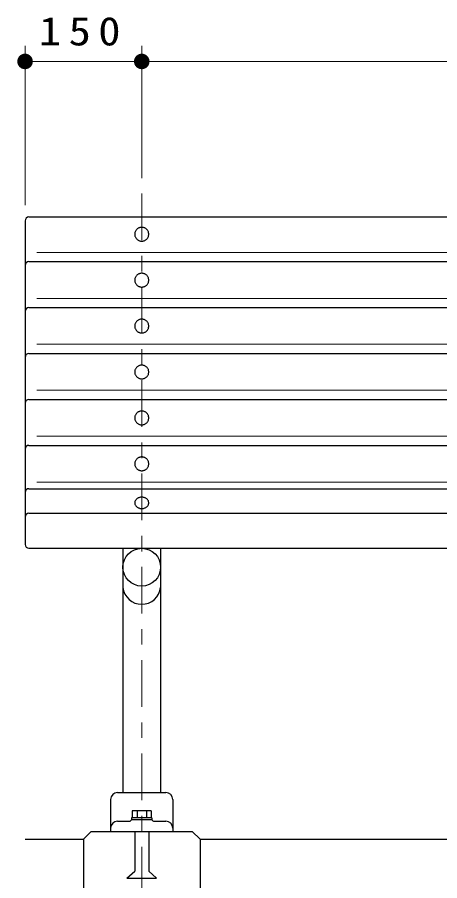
# Model space of a CAD drawing. Units: millimetres on the paper, scale 1:20. Extents: x -365 to 0, y -34 to 257.
# Drawn here: x -295.8 to -268.7, y 102.1 to 157.6 of the extents above; entities that cross this region are included whole.
import ezdxf

# ---------------------------------------------------------------- set-up
doc = ezdxf.new("R2010")
doc.units = ezdxf.units.MM
doc.linetypes.add('USER2', pattern=[6, 3, -1, 1, -1])
doc.layers.add('LY_1', color=7, linetype='Continuous', lineweight=25)
doc.styles.add('ＭＳ ゴシック', font='')
doc.styles.get('ＭＳ ゴシック').set_extended_font_data('MS Gothic')

# ---------------------------------------------------------------- blocks, each defined once
blk = doc.blocks.new('filled_dot')
at = {"color": 0, "linetype": 'Continuous', "lineweight": -2, "const_width": 1.25}
blk.add_lwpolyline([(-0.625, 0, 1), (0.625, 0, 1)], format="xyb", close=True, dxfattribs=at)

msp = doc.modelspace()

# ---------------------------------------------------------------- linework, layer by layer
at = {"layer": 'LY_1', "lineweight": 13}
for p, q in [((-295.336, 145.549), (-295.336, 155.799)), ((-287.836, 147.299), (-287.836, 155.799)), ((-295.336, 154.799), (-287.836, 154.799)), ((-287.836, 154.799), (-242.836, 154.799)), ((-294.586, 142.518), (-236.086, 142.518)), ((-294.586, 139.565), (-236.086, 139.565)), ((-294.586, 136.612), (-236.086, 136.612)), ((-294.586, 133.66), (-236.086, 133.66)), ((-294.586, 130.707), (-236.086, 130.707)), ((-294.586, 127.754), (-236.086, 127.754))]:
    msp.add_line(p, q, dxfattribs=at)
at = {"layer": 'LY_1', "linetype": 'USER2', "lineweight": 13}
msp.add_line((-287.836, 146.299), (-287.836, 83.485), dxfattribs=at)
at = {"layer": 'LY_1'}
for p, q in [((-295.336, 144.549), (-295.336, 123.745)), ((-295.086, 144.799), (-235.586, 144.799)), ((-295.086, 141.927), (-235.586, 141.927)), ((-295.086, 138.974), (-235.586, 138.974)), ((-295.086, 136.021), (-235.586, 136.021)), ((-295.086, 133.068), (-235.586, 133.068)), ((-295.086, 130.115), (-235.586, 130.115)), ((-295.086, 127.328), (-235.586, 127.328)), ((-295.086, 125.745), (-235.586, 125.745)), ((-295.086, 123.495), (-235.586, 123.495)), ((-289.051, 123.495), (-289.051, 107.795)), ((-286.621, 123.495), (-286.621, 107.795)), ((-289.386, 107.795), (-286.286, 107.795)), ((-289.836, 107.345), (-289.836, 105.295)), ((-285.836, 107.345), (-285.836, 105.295)), ((-288.442, 106.61), (-288.442, 106.16)), ((-287.23, 106.61), (-288.442, 106.61)), ((-288.139, 106.61), (-288.139, 106.16)), ((-287.533, 106.61), (-287.533, 106.16)), ((-287.23, 106.61), (-287.23, 106.16)), ((-288.486, 106.16), (-288.486, 106.045)), ((-287.186, 106.16), (-288.486, 106.16)), ((-287.186, 106.045), (-288.486, 106.045)), ((-287.186, 106.16), (-287.186, 106.045)), ((-289.386, 105.945), (-288.628, 105.945)), ((-288.516, 106.015), (-288.557, 105.974)), ((-287.115, 105.974), (-287.157, 106.015)), ((-287.045, 105.945), (-286.286, 105.945)), ((-291.086, 105.294), (-291.586, 104.794)), ((-291.086, 105.295), (-284.586, 105.295)), ((-288.286, 105.295), (-288.286, 102.745)), ((-287.386, 105.295), (-287.386, 102.745)), ((-284.586, 105.294), (-284.086, 104.794)), ((-295.336, 104.795), (-291.586, 104.795)), ((-291.586, 104.795), (-291.586, 94.795)), ((-284.086, 104.795), (-232.836, 104.795)), ((-284.086, 104.795), (-284.086, 94.795)), ((-288.786, 102.295), (-288.286, 102.745)), ((-287.386, 102.744), (-286.886, 102.294)), ((-288.786, 102.295), (-286.886, 102.295))]:
    msp.add_line(p, q, dxfattribs=at)
for points in [[(-287.386, 143.689), (-287.388, 143.728), (-287.393, 143.766), (-287.401, 143.804), (-287.413, 143.841), (-287.428, 143.877), (-287.446, 143.911), (-287.468, 143.944), (-287.491, 143.974), (-287.518, 144.003), (-287.547, 144.029), (-287.578, 144.052), (-287.611, 144.073), (-287.646, 144.091), (-287.682, 144.106), (-287.72, 144.117), (-287.758, 144.126), (-287.797, 144.131), (-287.836, 144.132), (-287.875, 144.131), (-287.914, 144.126), (-287.953, 144.117), (-287.99, 144.106), (-288.026, 144.091), (-288.061, 144.073), (-288.094, 144.052), (-288.125, 144.029), (-288.154, 144.003), (-288.181, 143.974), (-288.205, 143.944), (-288.226, 143.911), (-288.244, 143.877), (-288.259, 143.841), (-288.271, 143.804), (-288.279, 143.766), (-288.284, 143.728), (-288.286, 143.689), (-288.284, 143.651), (-288.279, 143.613), (-288.271, 143.575), (-288.259, 143.538), (-288.244, 143.502), (-288.226, 143.468), (-288.205, 143.435), (-288.181, 143.405), (-288.154, 143.376), (-288.125, 143.35), (-288.094, 143.327), (-288.061, 143.306), (-288.026, 143.288), (-287.99, 143.273), (-287.953, 143.262), (-287.914, 143.253), (-287.875, 143.248), (-287.836, 143.247), (-287.797, 143.248), (-287.758, 143.253), (-287.72, 143.262), (-287.682, 143.273), (-287.646, 143.288), (-287.611, 143.306), (-287.578, 143.327), (-287.547, 143.35), (-287.518, 143.376), (-287.491, 143.405), (-287.468, 143.435), (-287.446, 143.468), (-287.428, 143.502), (-287.413, 143.538), (-287.401, 143.575), (-287.393, 143.613), (-287.388, 143.651)], [(-287.386, 140.737), (-287.388, 140.775), (-287.393, 140.813), (-287.401, 140.851), (-287.413, 140.888), (-287.428, 140.924), (-287.446, 140.958), (-287.468, 140.991), (-287.491, 141.021), (-287.518, 141.05), (-287.547, 141.076), (-287.578, 141.099), (-287.611, 141.12), (-287.646, 141.138), (-287.682, 141.153), (-287.72, 141.164), (-287.758, 141.173), (-287.797, 141.178), (-287.836, 141.18), (-287.875, 141.178), (-287.914, 141.173), (-287.953, 141.164), (-287.99, 141.153), (-288.026, 141.138), (-288.061, 141.12), (-288.094, 141.099), (-288.125, 141.076), (-288.154, 141.05), (-288.181, 141.021), (-288.205, 140.991), (-288.226, 140.958), (-288.244, 140.924), (-288.259, 140.888), (-288.271, 140.851), (-288.279, 140.813), (-288.284, 140.775), (-288.286, 140.737), (-288.284, 140.698), (-288.279, 140.66), (-288.271, 140.622), (-288.259, 140.585), (-288.244, 140.549), (-288.226, 140.515), (-288.205, 140.483), (-288.181, 140.452), (-288.154, 140.423), (-288.125, 140.397), (-288.094, 140.374), (-288.061, 140.353), (-288.026, 140.335), (-287.99, 140.32), (-287.953, 140.309), (-287.914, 140.3), (-287.875, 140.295), (-287.836, 140.294), (-287.797, 140.295), (-287.758, 140.3), (-287.72, 140.309), (-287.682, 140.32), (-287.646, 140.335), (-287.611, 140.353), (-287.578, 140.374), (-287.547, 140.397), (-287.518, 140.423), (-287.491, 140.452), (-287.468, 140.483), (-287.446, 140.515), (-287.428, 140.549), (-287.413, 140.585), (-287.401, 140.622), (-287.393, 140.66), (-287.388, 140.698)], [(-287.386, 137.784), (-287.388, 137.822), (-287.393, 137.861), (-287.401, 137.898), (-287.413, 137.935), (-287.428, 137.971), (-287.446, 138.005), (-287.468, 138.038), (-287.491, 138.068), (-287.518, 138.097), (-287.547, 138.123), (-287.578, 138.146), (-287.611, 138.167), (-287.646, 138.185), (-287.682, 138.2), (-287.72, 138.212), (-287.758, 138.22), (-287.797, 138.225), (-287.836, 138.227), (-287.875, 138.225), (-287.914, 138.22), (-287.953, 138.212), (-287.99, 138.2), (-288.026, 138.185), (-288.061, 138.167), (-288.094, 138.146), (-288.125, 138.123), (-288.154, 138.097), (-288.181, 138.068), (-288.205, 138.038), (-288.226, 138.005), (-288.244, 137.971), (-288.259, 137.935), (-288.271, 137.898), (-288.279, 137.861), (-288.284, 137.822), (-288.286, 137.784), (-288.284, 137.745), (-288.279, 137.707), (-288.271, 137.669), (-288.259, 137.632), (-288.244, 137.596), (-288.226, 137.562), (-288.205, 137.53), (-288.181, 137.499), (-288.154, 137.47), (-288.125, 137.444), (-288.094, 137.421), (-288.061, 137.4), (-288.026, 137.382), (-287.99, 137.367), (-287.953, 137.356), (-287.914, 137.347), (-287.875, 137.342), (-287.836, 137.341), (-287.797, 137.342), (-287.758, 137.347), (-287.72, 137.356), (-287.682, 137.367), (-287.646, 137.382), (-287.611, 137.4), (-287.578, 137.421), (-287.547, 137.444), (-287.518, 137.47), (-287.491, 137.499), (-287.468, 137.53), (-287.446, 137.562), (-287.428, 137.596), (-287.413, 137.632), (-287.401, 137.669), (-287.393, 137.707), (-287.388, 137.745)], [(-287.386, 134.831), (-287.388, 134.869), (-287.393, 134.908), (-287.401, 134.945), (-287.413, 134.982), (-287.428, 135.018), (-287.446, 135.052), (-287.468, 135.085), (-287.491, 135.115), (-287.518, 135.144), (-287.547, 135.17), (-287.578, 135.194), (-287.611, 135.214), (-287.646, 135.232), (-287.682, 135.247), (-287.72, 135.259), (-287.758, 135.267), (-287.797, 135.272), (-287.836, 135.274), (-287.875, 135.272), (-287.914, 135.267), (-287.953, 135.259), (-287.99, 135.247), (-288.026, 135.232), (-288.061, 135.214), (-288.094, 135.194), (-288.125, 135.17), (-288.154, 135.144), (-288.181, 135.115), (-288.205, 135.085), (-288.226, 135.052), (-288.244, 135.018), (-288.259, 134.982), (-288.271, 134.945), (-288.279, 134.908), (-288.284, 134.869), (-288.286, 134.831), (-288.284, 134.792), (-288.279, 134.754), (-288.271, 134.716), (-288.259, 134.679), (-288.244, 134.644), (-288.226, 134.609), (-288.205, 134.577), (-288.181, 134.546), (-288.154, 134.518), (-288.125, 134.491), (-288.094, 134.468), (-288.061, 134.447), (-288.026, 134.429), (-287.99, 134.415), (-287.953, 134.403), (-287.914, 134.395), (-287.875, 134.39), (-287.836, 134.388), (-287.797, 134.39), (-287.758, 134.395), (-287.72, 134.403), (-287.682, 134.415), (-287.646, 134.429), (-287.611, 134.447), (-287.578, 134.468), (-287.547, 134.491), (-287.518, 134.518), (-287.491, 134.546), (-287.468, 134.577), (-287.446, 134.609), (-287.428, 134.644), (-287.413, 134.679), (-287.401, 134.716), (-287.393, 134.754), (-287.388, 134.792)], [(-287.386, 131.878), (-287.388, 131.916), (-287.393, 131.955), (-287.401, 131.993), (-287.413, 132.029), (-287.428, 132.065), (-287.446, 132.099), (-287.468, 132.132), (-287.491, 132.163), (-287.518, 132.191), (-287.547, 132.217), (-287.578, 132.241), (-287.611, 132.261), (-287.646, 132.279), (-287.682, 132.294), (-287.72, 132.306), (-287.758, 132.314), (-287.797, 132.319), (-287.836, 132.321), (-287.875, 132.319), (-287.914, 132.314), (-287.953, 132.306), (-287.99, 132.294), (-288.026, 132.279), (-288.061, 132.261), (-288.094, 132.241), (-288.125, 132.217), (-288.154, 132.191), (-288.181, 132.163), (-288.205, 132.132), (-288.226, 132.099), (-288.244, 132.065), (-288.259, 132.029), (-288.271, 131.993), (-288.279, 131.955), (-288.284, 131.916), (-288.286, 131.878), (-288.284, 131.839), (-288.279, 131.801), (-288.271, 131.763), (-288.259, 131.726), (-288.244, 131.691), (-288.226, 131.656), (-288.205, 131.624), (-288.181, 131.593), (-288.154, 131.565), (-288.125, 131.539), (-288.094, 131.515), (-288.061, 131.494), (-288.026, 131.476), (-287.99, 131.462), (-287.953, 131.45), (-287.914, 131.442), (-287.875, 131.437), (-287.836, 131.435), (-287.797, 131.437), (-287.758, 131.442), (-287.72, 131.45), (-287.682, 131.462), (-287.646, 131.476), (-287.611, 131.494), (-287.578, 131.515), (-287.547, 131.539), (-287.518, 131.565), (-287.491, 131.593), (-287.468, 131.624), (-287.446, 131.656), (-287.428, 131.691), (-287.413, 131.726), (-287.401, 131.763), (-287.393, 131.801), (-287.388, 131.839)], [(-287.386, 128.925), (-287.388, 128.964), (-287.393, 129.002), (-287.401, 129.04), (-287.413, 129.076), (-287.428, 129.112), (-287.446, 129.146), (-287.468, 129.179), (-287.491, 129.21), (-287.518, 129.238), (-287.547, 129.264), (-287.578, 129.288), (-287.611, 129.309), (-287.646, 129.326), (-287.682, 129.341), (-287.72, 129.353), (-287.758, 129.361), (-287.797, 129.366), (-287.836, 129.368), (-287.875, 129.366), (-287.914, 129.361), (-287.953, 129.353), (-287.99, 129.341), (-288.026, 129.326), (-288.061, 129.309), (-288.094, 129.288), (-288.125, 129.264), (-288.154, 129.238), (-288.181, 129.21), (-288.205, 129.179), (-288.226, 129.146), (-288.244, 129.112), (-288.259, 129.076), (-288.271, 129.04), (-288.279, 129.002), (-288.284, 128.964), (-288.286, 128.925), (-288.284, 128.886), (-288.279, 128.848), (-288.271, 128.81), (-288.259, 128.773), (-288.244, 128.738), (-288.226, 128.703), (-288.205, 128.671), (-288.181, 128.64), (-288.154, 128.612), (-288.125, 128.586), (-288.094, 128.562), (-288.061, 128.541), (-288.026, 128.524), (-287.99, 128.509), (-287.953, 128.497), (-287.914, 128.489), (-287.875, 128.484), (-287.836, 128.482), (-287.797, 128.484), (-287.758, 128.489), (-287.72, 128.497), (-287.682, 128.509), (-287.646, 128.524), (-287.611, 128.541), (-287.578, 128.562), (-287.547, 128.586), (-287.518, 128.612), (-287.491, 128.64), (-287.468, 128.671), (-287.446, 128.703), (-287.428, 128.738), (-287.413, 128.773), (-287.401, 128.81), (-287.393, 128.848), (-287.388, 128.886)], [(-287.386, 126.416), (-287.388, 126.448), (-287.393, 126.479), (-287.401, 126.51), (-287.413, 126.54), (-287.428, 126.57), (-287.446, 126.598), (-287.468, 126.625), (-287.491, 126.65), (-287.518, 126.673), (-287.547, 126.695), (-287.578, 126.714), (-287.611, 126.731), (-287.646, 126.746), (-287.682, 126.758), (-287.72, 126.768), (-287.758, 126.774), (-287.797, 126.779), (-287.836, 126.78), (-287.875, 126.779), (-287.914, 126.774), (-287.953, 126.768), (-287.99, 126.758), (-288.026, 126.746), (-288.061, 126.731), (-288.094, 126.714), (-288.125, 126.695), (-288.154, 126.673), (-288.181, 126.65), (-288.205, 126.625), (-288.226, 126.598), (-288.244, 126.57), (-288.259, 126.54), (-288.271, 126.51), (-288.279, 126.479), (-288.284, 126.448), (-288.286, 126.416), (-288.284, 126.384), (-288.279, 126.353), (-288.271, 126.322), (-288.259, 126.291), (-288.244, 126.262), (-288.226, 126.234), (-288.205, 126.207), (-288.181, 126.182), (-288.154, 126.159), (-288.125, 126.137), (-288.094, 126.118), (-288.061, 126.101), (-288.026, 126.086), (-287.99, 126.074), (-287.953, 126.064), (-287.914, 126.057), (-287.875, 126.053), (-287.836, 126.052), (-287.797, 126.053), (-287.758, 126.057), (-287.72, 126.064), (-287.682, 126.074), (-287.646, 126.086), (-287.611, 126.101), (-287.578, 126.118), (-287.547, 126.137), (-287.518, 126.159), (-287.491, 126.182), (-287.468, 126.207), (-287.446, 126.234), (-287.428, 126.262), (-287.413, 126.291), (-287.401, 126.322), (-287.393, 126.353), (-287.388, 126.384)]]:
    msp.add_lwpolyline(points, close=True, dxfattribs=at)
msp.add_circle((-287.836, 122.28), 1.215, dxfattribs=at)
for centre, radius, start, end in [((-295.086, 144.549), 0.25, 90, 180), ((-295.086, 141.677), 0.25, 90, 180), ((-295.086, 138.724), 0.25, 90, 180), ((-295.086, 135.771), 0.25, 90, 180), ((-295.086, 132.818), 0.25, 90, 180), ((-295.086, 129.865), 0.25, 90, 180), ((-295.086, 127.078), 0.25, 90, 180), ((-295.086, 125.495), 0.25, 90, 180), ((-295.086, 123.745), 0.25, 180, 270), ((-287.836, 121.114), 1.222, 186.1672, 353.8328), ((-289.386, 107.345), 0.45, 90, 180), ((-286.286, 107.345), 0.45, 0, 90), ((-288.445, 105.945), 0.1, 90, 135), ((-287.228, 105.945), 0.1, 44.9999, 90), ((-289.386, 105.495), 0.45, 90, 180), ((-288.628, 106.045), 0.1, 270, 315), ((-287.045, 106.045), 0.1, 224.9995, 270), ((-286.286, 105.495), 0.45, 0, 90)]:
    msp.add_arc(centre, radius, start, end, dxfattribs=at)

# ---------------------------------------------------------------- block references
at = {"layer": 'LY_1', "lineweight": 13, "xscale": 0.4, "yscale": 0.4}
for p in [(-295.336, 154.799), (-287.836, 154.799)]:
    msp.add_blockref('filled_dot', p, dxfattribs=at)
at = {"layer": 'LY_1', "lineweight": 13, "xscale": 0.4, "yscale": 0.4, "rotation": 180}
msp.add_blockref('filled_dot', (-287.836, 154.799), dxfattribs=at)

# ---------------------------------------------------------------- texts
at = {"layer": 'LY_1', "insert": (-291.586, 155.799), "char_height": 1.833, "attachment_point": 8, "style": 'ＭＳ ゴシック'}
msp.add_mtext('\\T1.33;\\W1.15;150', dxfattribs=at)

doc.saveas('drawing.dxf')
